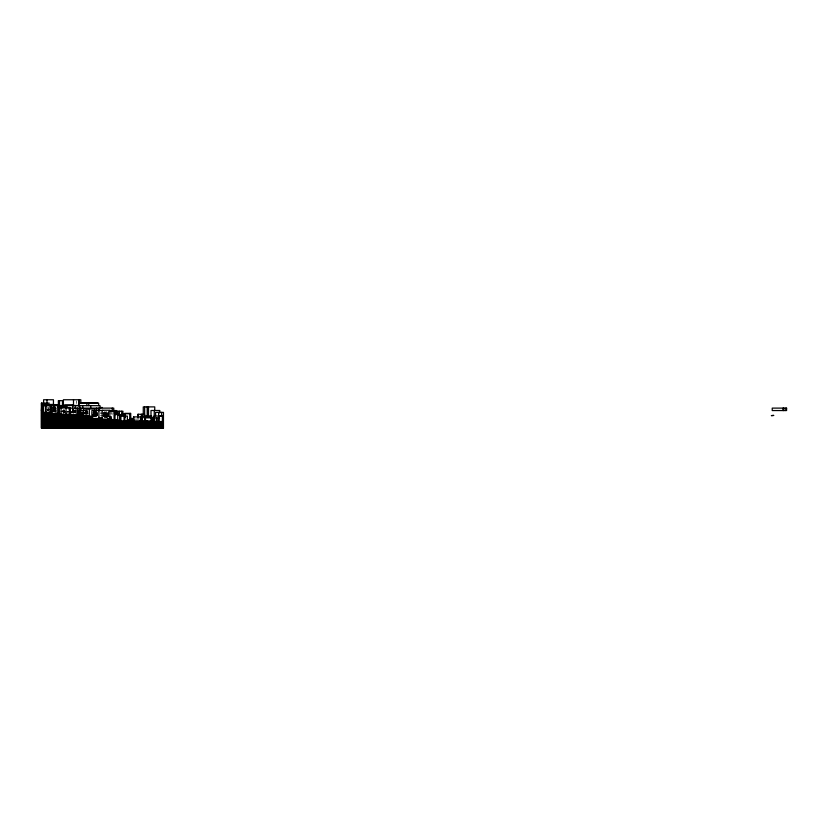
<?xml version="1.0" encoding="UTF-8"?>
<svg xmlns="http://www.w3.org/2000/svg" width="828" height="828" viewBox="0 0 828 828"><rect width="100%" height="100%" fill="white"/><g stroke="black" fill="none" stroke-linecap="round" stroke-linejoin="round"><path stroke-width="0.62" stroke-dasharray="4.14 3.1" d="M92.788 414.828L98.232 414.217M97.28 414.642L92.788 415.004L95.137 414.973M52.288 407.076L54.803 407.076M54.048 408.111L55.507 408.111L55.59 411.775M52.723 408.721L57.267 408.721M46.264 409.332L55.093 409.332M47.393 409.943L57.267 409.943M47.393 410.553L48.314 410.553M52.019 410.553L57.267 410.553M62.286 410.553L64.232 410.553M52.34 410.709L56.118 410.709M52.019 411.164L57.153 411.164M60.879 411.164L68.859 411.164M52.34 411.319L56.211 411.319M65.019 411.319L68.455 411.319M50.373 411.775L57.101 411.775M60.496 411.775L77.77 411.775M53.478 411.93L55.942 411.93M62.969 411.93L65.547 411.93M71.105 411.93L75.565 411.93M63.404 412.385L76.29 412.385M97.321 412.385L94.144 412.385L94.144 415.439M84.373 412.53L87.323 412.53L87.313 413.607M82.655 412.996L89.165 412.996M91.494 412.996L98.387 412.996M100.488 412.996L115.071 412.996M84.352 413.172L88.906 413.172M93.492 413.172L98.387 413.172M100.592 413.172L106.915 412.996M82.997 413.172L86.661 413.172L82.997 412.83M82.458 413.607L88.865 413.607M97.145 413.907L93.336 413.607L97.145 414.093M92.508 414.362L97.538 414.362M91.887 414.828L98.304 414.828M96.586 414.973L97.249 414.973M91.494 415.439L98.304 415.439M102.972 415.439L109.079 415.439M92.705 415.584L97.683 415.439L92.643 414.828M103.738 415.584L108.489 415.584M92.643 415.615L98.905 415.615M100.488 415.615L108.954 415.615M106.222 415.925L107.95 415.822M92.508 416.049L99.205 416.049M103.49 416.049L109.648 416.049M105.849 416.225L108.768 416.194M107.329 416.318L105.601 416.619M105.363 416.629L107.091 416.515M92.508 416.66L97.538 416.66M103.759 416.66L108.768 416.66M104.99 416.919L106.605 416.826M104.866 417.022L106.481 417.012M135.223 419.092L138.69 419.092M82.997 412.654L86.661 412.996M97.011 414.248L93.336 413.783L94.702 413.607M94.009 414.828L97.683 415.283M92.643 415.004L97.538 415.615M112.018 412.489L112.018 414.9M108.654 411.578L108.654 417.333M108.551 412.996L108.489 416.049M108.344 411.578L108.313 417.415M108.209 416.66L108.209 413.607L103.873 413.607L103.873 416.66M107.94 413.607L107.94 416.66M107.826 415.728L107.795 416.66M107.63 416.66L107.63 417.26M107.485 413.607L107.485 417.26M107.298 412.489L107.298 417.312M107.195 415.439L107.071 416.66M106.905 415.439L106.947 417.415M106.802 413.607L106.719 416.815M106.429 413.607L106.501 417.871M106.336 411.578L106.274 417.415M106.129 412.996L106.098 416.215M105.912 413.607L105.912 416.66M105.839 411.578L105.777 417.333M105.549 412.996L105.549 415.615M105.259 412.996L105.259 415.439M105.187 416.049L105.177 417.26M104.99 412.261L104.99 417.24M104.949 413.607L104.908 417.415M104.69 412.996L104.69 416.049M104.504 411.516L104.504 416.567M104.463 415.439L104.463 417.415M104.183 415.439L104.183 416.049M103.976 412.489L103.976 417.312M103.707 412.996L103.769 416.049M97.249 414.362L97.249 415.439M97.031 412.385L97.031 415.439M96.793 414.828L96.793 415.439M96.586 414.362L96.586 415.439M96.493 410.553L96.379 417.26M96.276 412.385L96.214 415.439M95.986 410.553L95.924 416.66M95.665 410.553L95.665 413.172M95.261 410.553L95.261 412.996M95.127 410.553L95.127 413.172M95.137 414.828L95.137 415.439M94.899 410.553L94.92 416.598M94.775 414.362L94.775 415.439M94.351 410.553L94.351 415.439M93.978 414.828L93.978 416.049M93.616 414.362L93.657 417.26M93.471 410.553L93.45 417.26M93.336 410.553L93.336 415.439M93.357 416.049L93.357 416.66M87.861 411.164L87.747 414.217L87.664 413.607M87.54 409.208L87.457 414.217M87.147 412.996L87.147 413.607M86.95 412.996L86.95 413.607M86.733 410.553L86.805 413.607M86.629 410.367L86.661 415.439M86.391 410.367L86.485 414.124M86.267 409.208L86.267 413.607M86.133 410.367L86.133 414.124M85.915 409.208L85.915 413.607M85.305 410.553L85.305 415.439M76.393 401L76.393 403.505M75.524 409.332L75.524 412.623M75.42 411.775L75.42 412.996M75.172 410.553L75.172 412.996L75.1 409.332M74.81 410.243L74.944 412.996M74.717 410.346L74.717 412.385M73.982 411.775L73.971 412.385M73.858 407.987L73.795 412.561M73.64 411.775L73.64 412.385M73.475 409.332L73.495 413.514M73.319 410.243L73.319 412.561M73.092 410.388L73.092 412.603M72.936 411.775L72.936 412.996M72.771 409.332L72.812 412.996M72.595 409.26L72.595 411.775M72.212 411.775L72.212 412.385M71.819 412.385L71.819 412.996M68.196 411.164L68.196 412.996M64.129 410.243L64.129 412.561M64.077 409.28L64.077 411.775M63.88 410.367L63.88 412.934M63.725 410.553L63.725 411.775M63.508 410.336L63.57 412.996M63.404 409.756L63.404 413.514M55.869 411.164L55.869 411.775M55.393 406.538L55.476 411.775M55.31 407.335L55.31 412.385M55.124 407.076L55.124 411.423M54.876 406.279L54.834 412.406M54.751 408.111L54.669 411.164M54.565 406.279L54.565 409.943M54.327 409.332L54.327 410.553M54.327 411.164L54.431 411.775M54.224 408.111L54.224 411.164M54.027 406.89L54.027 411.775M53.634 409.332L53.634 409.943M53.447 406.124L53.478 411.775M53.313 406.538L53.375 412.385M53.106 407.335L53.106 412.385M53.002 409.332L53.002 409.943M52.847 406.331L52.847 412.396M48.252 407.5L48.355 411.143M47.91 407.252L48.024 411.102"/><path stroke-width="1.24" d="M79.974 402.863L97.828 402.863M49.287 403.101L41.4 403.101L41.4 428.252L163.458 428.252L163.458 412.385L155.581 412.385L155.581 415.811M41.4 403.536L43.139 403.536M41.4 404.261L47.548 404.261M44.836 404.447L54.027 404.447M53.106 404.82L58.923 404.82M64.625 404.871L73.526 404.871M44.795 405.244L57.753 405.12L57.753 413.607M59.295 405.544L77.77 405.482M57.681 405.668L66.975 405.668L66.975 407.862M41.4 405.792L49.99 405.792L49.99 412.385M61.624 406.093L65.246 406.093M57.36 406.403L62.452 406.403M57.142 407.076L63.508 407.076M62.286 407.5L69.852 407.5L69.852 409.943M100.022 407.5L102.455 407.5M68.859 409.084L70.556 409.084M41.4 410.181L41.949 410.181M77.211 410.553L79.25 410.553M79.788 410.553L84.456 410.553M102.869 410.491L91.908 410.491L91.908 418.482M109.72 410.553L116.344 410.553L116.344 412.996M41.4 411.164L41.742 403.536M109.161 411.288L115.02 411.288L115.02 419.724M116.748 411.226L122.927 411.226L122.927 414.859M41.4 411.775L42.176 411.775M41.4 412.385L52.019 412.385M41.4 412.996L52.019 412.996M55.3 412.996L59.595 412.996M114.16 412.996L117.969 412.996L117.969 415.439M57.846 413.141L59.595 413.141M124.666 413.358L130.731 413.358L130.752 420.313M41.4 413.607L61.075 413.607M122.378 413.783L130.265 413.721L130.265 420.417M41.4 414.217L71.084 414.217M68.921 414.362L71.084 414.362M144.693 414.279L137.707 414.279L137.707 417.902M115.009 414.58L119.211 414.58M41.4 414.828L80.906 414.828M118.973 414.766L123.879 414.766M77.408 414.973L80.906 414.973M41.4 415.439L87.551 415.439L87.551 416.049M125.194 415.439L117.731 415.439L117.679 420.924M80.906 415.584L86.754 415.584M163.458 415.739L159.048 415.739L159.048 421.535M41.4 416.049L90.438 416.049L90.438 416.66M162.009 416.049L153.946 416.049L153.946 418.243M41.4 416.66L92.229 416.66M133.577 421.535L133.577 416.898L151.607 416.898M41.4 417.26L92.001 417.26M98.905 417.26L99.391 417.871M41.4 417.871L92.001 417.871M98.905 417.871L102.217 417.871M152.642 417.871L152.642 421.535L152.6 417.871L159.111 417.871M162.805 417.871L162.805 421.535L162.754 417.871L163.458 417.871M41.4 418.482L102.217 418.482M107.733 418.482L109.979 418.482M129.872 418.482L133.122 418.482M159.587 418.482L157.113 418.482L157.113 421.535M162.557 418.482L163.458 418.482M41.4 419.092L111.749 419.092L111.749 419.703M129.841 419.092L133.722 419.092M129.841 419.247L133.722 419.247M41.4 419.703L115.961 419.703L115.961 420.313M127.388 419.703L132.904 419.703M130.017 419.858L132.904 419.858M41.4 420.313L118.383 420.313L118.383 420.924M134.001 420.313L132.056 420.313L132.128 419.703M115.465 420.469L119.035 420.469M41.4 420.924L147.591 420.924L147.591 421.535M150.396 420.924L153.708 420.924M144.144 421.079L153.428 421.079L153.428 422.145M41.4 421.535L163.458 421.535M146.773 421.69L150.396 421.69M151.886 421.69L156.637 421.69M41.4 422.145L163.458 422.145M41.4 422.756L163.458 422.756M41.4 423.367L163.458 423.367M41.4 423.977L163.458 423.977M41.4 424.588L163.458 424.588M41.4 425.199L163.458 425.199M41.4 425.809L163.458 425.809M41.4 426.42L163.458 426.42M41.4 427.031L163.458 427.031M41.4 427.641L163.458 427.641M785.172 408.111L785.172 410.553M783.35 408.111L783.35 410.553M783.153 408.111L783.153 410.553M162.961 418.482L162.961 421.535M162.381 415.739L162.381 421.535M161.646 412.385L161.646 415.811M159.804 412.944L159.804 410.491L151.006 410.491L151.006 416.629M158.624 412.385L158.624 415.811M158.51 418.482L158.51 421.535M156.637 421.535L156.637 422.145M156.378 417.871L156.378 421.535M155.933 421.535L155.933 422.145M154.743 410.553L154.743 406.89L143.275 406.89L143.275 414.217M154.453 417.871L154.453 421.535M154.246 410.491L154.236 421.535M152.083 421.535L152.083 417.871L145.511 417.871L145.511 421.535M151.886 420.924L151.886 422.145M151.596 418.202L151.596 415.987L141.712 415.987L141.712 418.202M151.524 416.898L151.4 421.535M151.162 417.871L151.162 421.535M150.396 421.079L150.396 422.145M149.516 421.535L149.516 422.145M148.512 406.89L148.512 416.66M148.057 406.89L148.057 416.66M147.881 406.89L147.881 416.66M147.177 406.89L147.177 416.66M144.859 416.898L144.859 421.535M144.786 416.898L144.786 421.535M144.652 406.89L144.652 416.66M144.227 415.987L144.227 418.202M142.116 414.279L142.178 421.535M142.064 416.898L142.064 421.535M141.34 414.279L141.34 417.902M138.369 414.279L138.369 417.902M133.67 416.898L133.712 421.535M132.904 418.482L132.904 420.924M132.625 419.703L132.625 420.313M131.176 419.703L131.062 420.313M131.031 418.482L131.031 420.52M130.596 419.703L130.596 420.313M130.131 413.358L130.131 418.409M127.367 420.924L127.367 416.101L120.195 416.101L120.195 420.924M125.401 413.721L125.401 417.074M124.852 416.101L124.852 420.924M124.738 413.721L124.738 415.956M124.283 413.721L124.283 415.956M124.055 416.101L124.055 420.924M123.258 413.721L123.258 415.956M121.726 411.226L121.726 414.859M120.929 416.101L120.929 420.924M120.07 415.439L120.07 420.924M119.418 411.226L119.418 414.859M118.269 420.313L118.269 420.924M117.804 411.226L117.804 414.859M117.121 420.313L117.121 420.924M116.852 411.226L116.852 413.648M116.727 420.313L116.727 420.924M115.692 419.703L115.692 420.313M115.578 419.703L115.578 420.313M114.419 419.703L114.419 420.313M114.067 411.288L114.067 419.724M113.757 410.553L113.757 408.111L70.08 408.173L70.08 414.828M112.256 408.111L112.256 410.553M112.111 419.703L112.111 420.313M111.894 419.703L111.894 420.313M111.107 419.703L111.107 416.66L110.259 416.66L110.259 419.703M110.559 416.66L110.559 419.703M109.855 419.092L109.886 410.243L102.144 410.243L102.144 419.092M100.022 408.111L100.022 405.668L75.172 405.668L75.172 408.111M99.546 408.111L99.546 410.553M98.905 410.491L98.905 418.482M98.667 405.668L98.667 403.226L79.022 403.226L79.022 405.668M98.325 408.111L98.325 410.553M96.514 408.111L96.514 410.553M94.92 411.516L94.92 408.97L83.462 408.97L83.462 416.598M90.749 405.668L90.749 408.111M89.341 408.97L89.341 417.871M88.751 403.226L88.751 405.668M86.868 403.226L86.868 405.668M86.754 415.439L86.754 416.049M85.067 415.439L85.067 416.049M84.011 415.439L84.011 416.049M83.711 415.439L83.711 416.049M83.266 415.439L83.266 412.385L77.439 412.385L77.408 415.439M82.769 405.668L82.769 408.111M81.9 412.385L81.9 415.439M81.682 415.439L81.682 416.049M81.072 412.996L81.072 415.439M80.927 412.385L80.906 416.049M80.823 403.505L80.823 399.748L63.404 399.748L63.404 406.01M80.833 408.111L80.833 410.553M80.689 414.828L80.689 415.439M80.606 408.111L80.606 410.553M80.337 414.828L80.337 415.439M80.212 414.828L80.212 415.439M79.819 412.385L79.819 415.439M79.788 405.668L79.788 412.996M79.167 399.748L79.167 403.505M79.25 408.111L79.25 412.996M79.105 414.828L79.105 415.439M78.639 399.748L78.639 406.01M78.36 412.385L78.36 415.439M77.739 408.173L77.739 414.828M77.615 414.828L77.615 415.439M77.045 408.173L77.045 414.828M73.495 399.748L73.495 406.01M72.595 405.482L72.595 407.997M69.78 407.5L69.79 414.828M69.531 414.217L69.531 407.8L58.985 407.8L58.985 414.217M66.064 407.8L66.064 414.217M62.462 405.606L62.462 400.669L58.353 400.669L58.353 405.606M61.996 405.668L61.996 407.862M61.075 407.8L61.075 414.217M59.512 400.669L59.512 405.606M59.161 407.076L59.161 413.607M58.726 400.669L58.726 405.606M58.56 412.996L58.436 413.607M58.364 413.607L58.281 412.996L58.229 413.607M53.447 404.851L53.447 399.748L43.605 399.748L43.605 403.567M51.543 412.385L51.543 412.996M51.17 405.244L51.17 412.996M50.953 405.12L50.953 413.607M50.291 412.385L50.291 412.996M46.989 399.748L46.989 403.567M46.037 405.792L46.037 412.385M45.499 405.792L45.499 412.385M43.47 405.792L43.47 412.385M42.994 405.792L42.994 412.385M42.425 404.261L42.425 406.589M41.638 403.101L41.607 411.775M41.659 412.996L41.659 413.607M786.6 408.111L772.234 408.111L772.234 410.553L786.6 410.553L786.6 408.111M773.652 415.428L771.437 415.615L773.652 415.428M140.543 421.535L140.543 416.898L140.439 421.535"/></g></svg>
